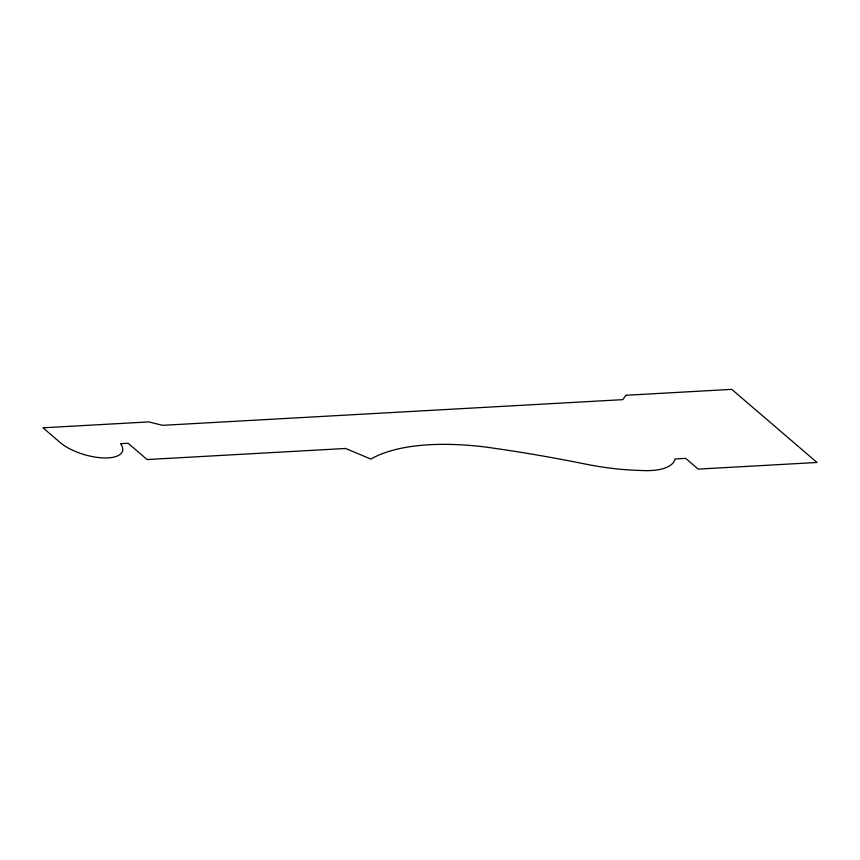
<?xml version="1.0" encoding="UTF-8"?>
<svg xmlns="http://www.w3.org/2000/svg" width="860" height="860" viewBox="0 0 860 860"><rect width="100%" height="100%" fill="white"/><g stroke="black" fill="none" stroke-linecap="round" stroke-linejoin="round"><path stroke-width="1.29" d="M625.972 395.267L622.726 399.653L162.594 425.334L148.791 421.905L43 427.807L59.974 442.362A35.669 14.276 16.5 0 0 104.21 457.939A35.669 14.276 16.5 0 0 120.604 443.695L128.129 443.276L147.103 459.552L345.656 448.469L370.864 459.089A193.543 77.486 16.5 0 1 484.889 446.953A718.842 287.788 16.5 0 1 586.896 464.368A161.744 64.758 16.5 0 0 641.28 470.474A58.641 23.478 16.5 0 0 675.121 458.96L685.646 458.369L698.169 469.108L817 462.476L731.763 389.365L625.972 395.267"/></g></svg>
